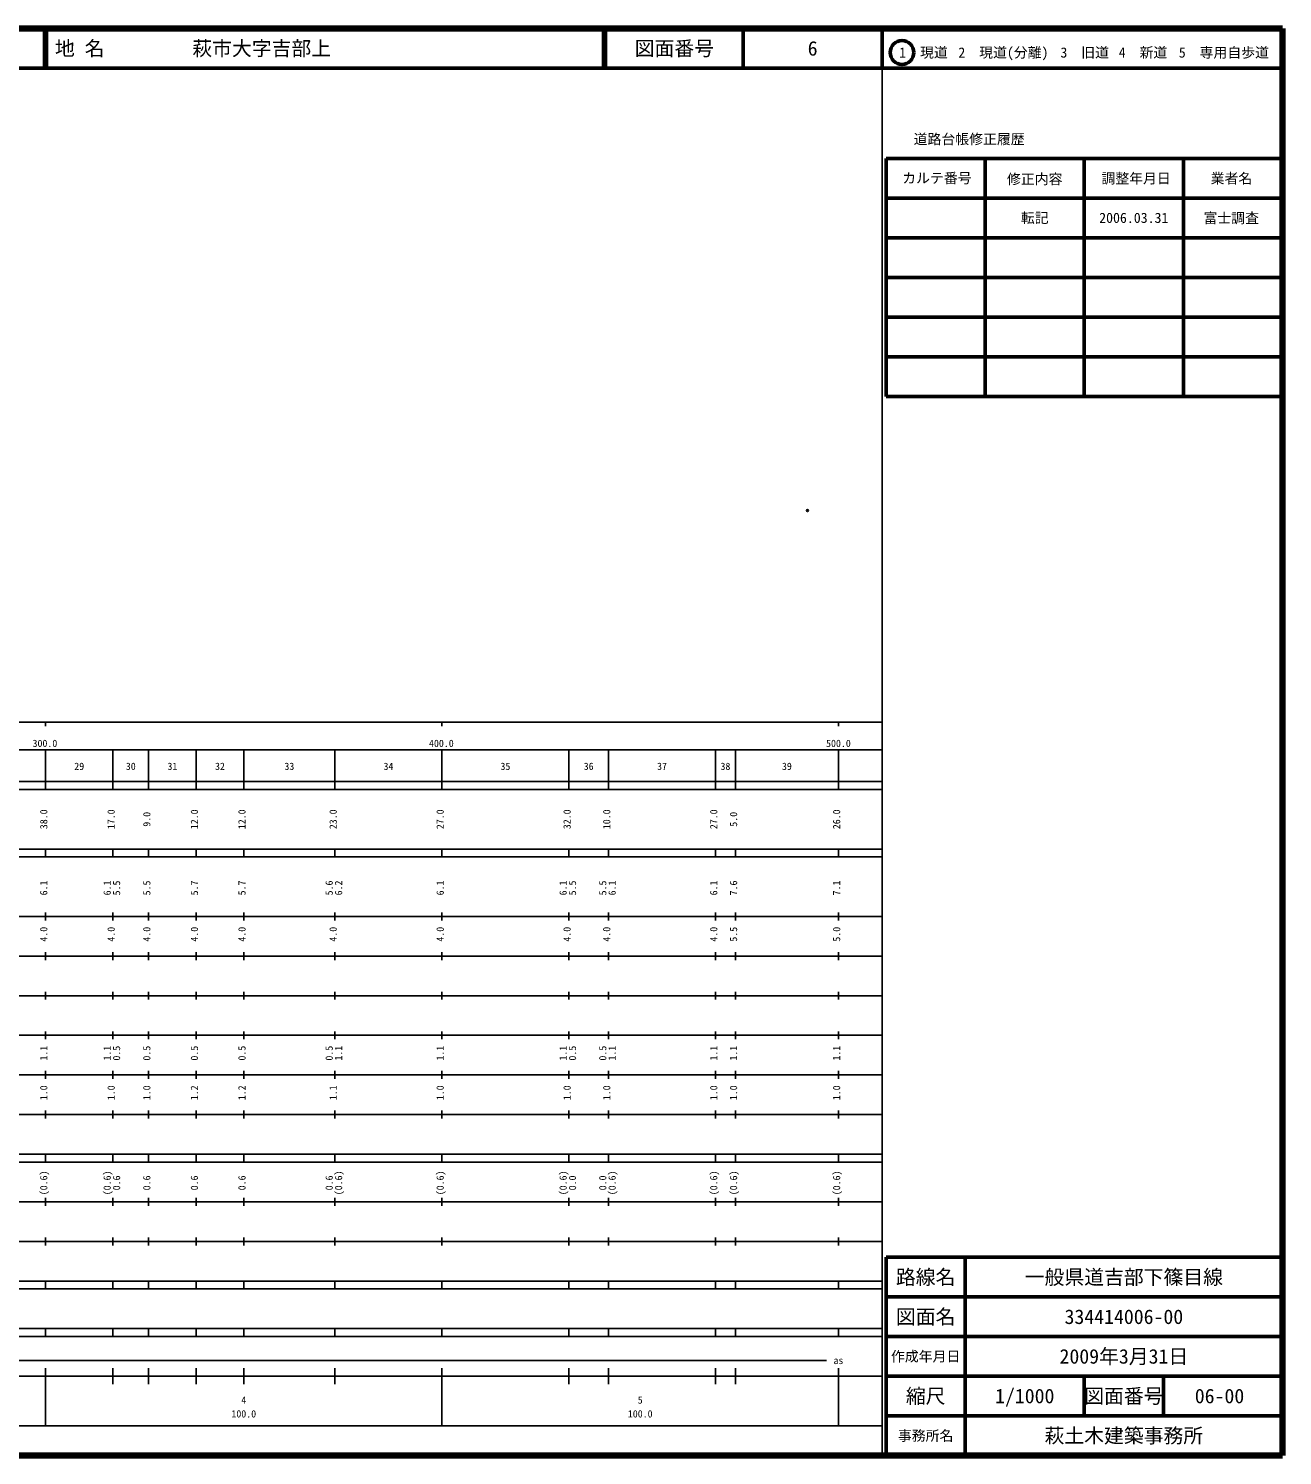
# Model space of a CAD drawing. Units: millimetres on the paper. Extents: x 40 to 680, y 20 to 380.
# Drawn here: x 363.7 to 680, y 20 to 380 of the extents above; entities that cross this region are included whole.
import ezdxf
from ezdxf.enums import TextEntityAlignment as Align

# ---------------------------------------------------------------- set-up
doc = ezdxf.new("R2010")
doc.units = ezdxf.units.MM
doc.header["$PDMODE"] = 32
doc.header["$PDSIZE"] = 0.5
doc.layers.add('M-OTRS', color=6, linetype='Continuous')
doc.layers.add('M-TTL-TXT', color=7, linetype='Continuous')
for name, color, linetype, lineweight in [('M-TTL', 2, 'Continuous', 140), ('M-TTL-BAND', 7, 'Continuous', 25), ('M-TTL-FRAM', 2, 'Continuous', 50), ('M-TTL-LINE', 7, 'Continuous', 50)]:
    doc.layers.add(name, color=color, linetype=linetype, lineweight=lineweight)
doc.styles.add('ＭＳ ゴシック', font='')
doc.styles.get('ＭＳ ゴシック').set_extended_font_data('MS Gothic')

msp = doc.modelspace()

# ---------------------------------------------------------------- linework, layer by layer
at = {"layer": 'M-OTRS'}
msp.add_point((560.17, 258.387), dxfattribs=at)
at = {"layer": 'M-TTL'}
for p, q in [((680, 380), (40, 380)), ((680, 20), (680, 380)), ((40, 20), (680, 20))]:
    msp.add_line(p, q, dxfattribs=at)
at = {"layer": 'M-TTL-BAND'}
for p, q in [((579, 20), (579, 370)), ((40, 205), (579, 205)), ((368, 205), (368, 204)), ((468, 205), (468, 204)), ((568, 205), (568, 204)), ((68, 198), (579, 198)), ((368, 188), (368, 198)), ((385, 188), (385, 198)), ((394, 188), (394, 198)), ((406, 188), (406, 198)), ((418, 188), (418, 198)), ((441, 188), (441, 198)), ((468, 188), (468, 198)), ((500, 188), (500, 198)), ((510, 188), (510, 198)), ((537, 188), (537, 198)), ((542, 188), (542, 198)), ((568, 188), (568, 198)), ((40, 190), (579, 190)), ((40, 188), (579, 188)), ((40, 173), (579, 173)), ((368, 171), (368, 173)), ((385, 171), (385, 173)), ((394, 171), (394, 173)), ((406, 171), (406, 173)), ((418, 171), (418, 173)), ((441, 171), (441, 173)), ((468, 171), (468, 173)), ((500, 171), (500, 173)), ((510, 171), (510, 173)), ((537, 171), (537, 173)), ((542, 171), (542, 173)), ((568, 171), (568, 173)), ((40, 171), (579, 171)), ((40, 156), (579, 156)), ((368, 155), (368, 157)), ((385, 155), (385, 157)), ((394, 155), (394, 157)), ((406, 155), (406, 157)), ((418, 155), (418, 157)), ((441, 155), (441, 157)), ((468, 155), (468, 157)), ((500, 155), (500, 157)), ((510, 155), (510, 157)), ((537, 155), (537, 157)), ((542, 155), (542, 157)), ((568, 155), (568, 157)), ((46, 146), (579, 146)), ((368, 145), (368, 147)), ((385, 145), (385, 147)), ((394, 145), (394, 147)), ((406, 145), (406, 147)), ((418, 145), (418, 147)), ((441, 145), (441, 147)), ((468, 145), (468, 147)), ((500, 145), (500, 147)), ((510, 145), (510, 147)), ((537, 145), (537, 147)), ((542, 145), (542, 147)), ((568, 145), (568, 147)), ((368, 135), (368, 137)), ((385, 135), (385, 137)), ((394, 135), (394, 137)), ((406, 135), (406, 137)), ((418, 135), (418, 137)), ((441, 135), (441, 137)), ((468, 135), (468, 137)), ((500, 135), (500, 137)), ((510, 135), (510, 137)), ((537, 135), (537, 137)), ((542, 135), (542, 137)), ((568, 135), (568, 137)), ((52, 136), (579, 136)), ((46, 126), (579, 126)), ((368, 125), (368, 127)), ((385, 125), (385, 127)), ((394, 125), (394, 127)), ((406, 125), (406, 127)), ((418, 125), (418, 127)), ((441, 125), (441, 127)), ((468, 125), (468, 127)), ((500, 125), (500, 127)), ((510, 125), (510, 127)), ((537, 125), (537, 127)), ((542, 125), (542, 127)), ((568, 125), (568, 127)), ((52, 116), (579, 116)), ((368, 115), (368, 117)), ((385, 115), (385, 117)), ((394, 115), (394, 117)), ((406, 115), (406, 117)), ((418, 115), (418, 117)), ((441, 115), (441, 117)), ((468, 115), (468, 117)), ((500, 115), (500, 117)), ((510, 115), (510, 117)), ((537, 115), (537, 117)), ((542, 115), (542, 117)), ((568, 115), (568, 117)), ((46, 106), (579, 106)), ((368, 105), (368, 107)), ((385, 105), (385, 107)), ((394, 105), (394, 107)), ((406, 105), (406, 107)), ((418, 105), (418, 107)), ((441, 105), (441, 107)), ((468, 105), (468, 107)), ((500, 105), (500, 107)), ((510, 105), (510, 107)), ((537, 105), (537, 107)), ((542, 105), (542, 107)), ((568, 105), (568, 107)), ((40, 96), (579, 96)), ((40, 94), (579, 94)), ((368, 94), (368, 96)), ((385, 94), (385, 96)), ((394, 94), (394, 96)), ((406, 94), (406, 96)), ((418, 94), (418, 96)), ((441, 94), (441, 96)), ((468, 94), (468, 96)), ((500, 94), (500, 96)), ((510, 94), (510, 96)), ((537, 94), (537, 96)), ((542, 94), (542, 96)), ((568, 94), (568, 96)), ((49, 84), (579, 84)), ((368, 83), (368, 85)), ((385, 83), (385, 85)), ((394, 83), (394, 85)), ((406, 83), (406, 85)), ((418, 83), (418, 85)), ((441, 83), (441, 85)), ((468, 83), (468, 85)), ((500, 83), (500, 85)), ((510, 83), (510, 85)), ((537, 83), (537, 85)), ((542, 83), (542, 85)), ((568, 83), (568, 85)), ((40, 74), (579, 74)), ((368, 73), (368, 75)), ((385, 73), (385, 75)), ((394, 73), (394, 75)), ((406, 73), (406, 75)), ((418, 73), (418, 75)), ((441, 73), (441, 75)), ((468, 73), (468, 75)), ((500, 73), (500, 75)), ((510, 73), (510, 75)), ((537, 73), (537, 75)), ((542, 73), (542, 75)), ((568, 73), (568, 75)), ((40, 64), (579, 64)), ((40, 62), (579, 62)), ((368, 62), (368, 64)), ((385, 62), (385, 64)), ((394, 62), (394, 64)), ((406, 62), (406, 64)), ((418, 62), (418, 64)), ((441, 62), (441, 64)), ((468, 62), (468, 64)), ((500, 62), (500, 64)), ((510, 62), (510, 64)), ((537, 62), (537, 64)), ((542, 62), (542, 64)), ((568, 62), (568, 64)), ((40, 52), (579, 52)), ((368, 50), (368, 52)), ((385, 50), (385, 52)), ((394, 50), (394, 52)), ((406, 50), (406, 52)), ((418, 50), (418, 52)), ((441, 50), (441, 52)), ((468, 50), (468, 52)), ((500, 50), (500, 52)), ((510, 50), (510, 52)), ((537, 50), (537, 52)), ((542, 50), (542, 52)), ((568, 50), (568, 52)), ((40, 50), (579, 50)), ((71, 44), (565, 44)), ((40, 40), (579, 40)), ((368, 27.5), (368, 42)), ((385, 38), (385, 42)), ((394, 38), (394, 42)), ((406, 38), (406, 42)), ((418, 38), (418, 42)), ((441, 38), (441, 42)), ((468, 27.5), (468, 42)), ((500, 38), (500, 42)), ((510, 38), (510, 42)), ((537, 38), (537, 42)), ((542, 38), (542, 42)), ((568, 27.5), (568, 42)), ((68, 27.5), (579, 27.5))]:
    msp.add_line(p, q, dxfattribs=at)
at = {"layer": 'M-TTL-FRAM'}
for p, q in [((580, 347.197), (580, 287.197)), ((580, 347.197), (680, 347.197)), ((580, 287.197), (680, 287.197)), ((680, 70), (580, 70)), ((580, 70), (580, 20))]:
    msp.add_line(p, q, dxfattribs=at)
at = {"layer": 'M-TTL-LINE'}
for p, q in [((367.75, 380), (367.75, 370)), ((368.25, 380), (368.25, 370)), ((508.747, 380), (508.747, 370)), ((509.247, 380), (509.247, 370)), ((543.997, 380), (543.997, 370)), ((579, 380), (579, 370)), ((40, 370), (680, 370)), ((605, 347.197), (605, 287.197)), ((630, 347.197), (630, 287.197)), ((655, 347.197), (655, 287.197)), ((580, 337.197), (680, 337.197)), ((580, 327.197), (680, 327.197)), ((580, 317.197), (680, 317.197)), ((580, 307.197), (680, 307.197)), ((580, 297.197), (680, 297.197)), ((600, 70), (600, 20)), ((680, 60), (580, 60)), ((680, 50), (580, 50)), ((680, 40), (580, 40)), ((630, 40), (630, 30)), ((650, 40), (650, 30)), ((680, 30), (580, 30))]:
    msp.add_line(p, q, dxfattribs=at)
msp.add_circle((584.031, 373.958), 3, dxfattribs=at)

# ---------------------------------------------------------------- texts
at = {"layer": 'M-TTL-BAND', "style": 'ＭＳ ゴシック'}
for s, p in [('300.0', (367.844, 198.195)), ('400.0', (467.844, 198.195)), ('500.0', (568, 198.195)), ('29', (376.5, 192.405)), ('30', (389.5, 192.405)), ('31', (400, 192.405)), ('32', (412, 192.405)), ('33', (429.5, 192.405)), ('34', (454.5, 192.405)), ('35', (484, 192.405)), ('36', (505, 192.405)), ('37', (523.5, 192.405)), ('38', (539.5, 192.405)), ('39', (555, 192.405)), ('as', (568, 42.5)), ('4', (418, 32.523)), ('5', (518, 32.523)), ('100.0', (418, 29.033)), ('100.0', (518, 29.033))]:
    msp.add_text(s, height=1.833, dxfattribs=at).set_placement(p, align=Align.BOTTOM_CENTER)
for s, p in [('38.0', (369, 180.5)), ('17.0', (386, 180.5)), ('9.0', (395, 180.5)), ('12.0', (407, 180.5)), ('12.0', (419, 180.5)), ('23.0', (442, 180.5)), ('27.0', (469, 180.5)), ('32.0', (501, 180.5)), ('10.0', (511, 180.5)), ('27.0', (538, 180.5)), ('5.0', (543, 180.5)), ('26.0', (569, 180.5)), ('6.1', (369, 163.174)), ('6.1', (385, 163.174)), ('5.5', (387.37, 163.174)), ('5.5', (395, 163.174)), ('5.7', (407, 163.174)), ('5.7', (419, 163.174)), ('5.6', (441, 163.174)), ('6.2', (443.37, 163.174)), ('6.1', (469, 163.174)), ('6.1', (500, 163.174)), ('5.5', (502.37, 163.174)), ('5.5', (510, 163.174)), ('6.1', (512.37, 163.174)), ('6.1', (538, 163.174)), ('7.6', (543, 163.174)), ('7.1', (569, 163.174)), ('4.0', (369, 151.5)), ('4.0', (386, 151.5)), ('4.0', (395, 151.5)), ('4.0', (407, 151.5)), ('4.0', (419, 151.5)), ('4.0', (442, 151.5)), ('4.0', (469, 151.5)), ('4.0', (501, 151.5)), ('4.0', (511, 151.5)), ('4.0', (538, 151.5)), ('5.5', (543, 151.5)), ('5.0', (569, 151.5)), ('1.1', (369, 121.5)), ('1.1', (385, 121.5)), ('0.5', (387.37, 121.5)), ('0.5', (395, 121.5)), ('0.5', (407, 121.5)), ('0.5', (419, 121.5)), ('0.5', (441, 121.5)), ('1.1', (443.37, 121.5)), ('1.1', (469, 121.5)), ('1.1', (500, 121.5)), ('0.5', (502.37, 121.5)), ('0.5', (510, 121.5)), ('1.1', (512.37, 121.5)), ('1.1', (538, 121.5)), ('1.1', (543, 121.5)), ('1.1', (569, 121.5)), ('1.0', (369, 111.5)), ('1.0', (386, 111.5)), ('1.0', (395, 111.5)), ('1.2', (407, 111.5)), ('1.2', (419, 111.5)), ('1.1', (442, 111.5)), ('1.0', (469, 111.5)), ('1.0', (501, 111.5)), ('1.0', (511, 111.5)), ('1.0', (538, 111.5)), ('1.0', (543, 111.5)), ('1.0', (569, 111.5)), ('(0.6)', (369, 88.764)), ('(0.6)', (385, 88.764)), ('0.6', (387.37, 88.764)), ('0.6', (395, 88.764)), ('0.6', (407, 88.764)), ('0.6', (419, 88.764)), ('0.6', (441, 88.764)), ('(0.6)', (443.37, 88.764)), ('(0.6)', (469, 88.764)), ('(0.6)', (500, 88.764)), ('0.0', (502.37, 88.764)), ('0.0', (510, 88.764)), ('(0.6)', (512.37, 88.764)), ('(0.6)', (538, 88.764)), ('(0.6)', (543, 88.764)), ('(0.6)', (569, 88.764))]:
    msp.add_text(s, height=1.833, rotation=90, dxfattribs=at).set_placement(p, align=Align.BOTTOM_CENTER)
at = {"layer": 'M-TTL-TXT', "style": 'ＭＳ ゴシック'}
for s, p in [('地 名', (370.38, 375)), ('萩市大字吉部上', (405.024, 375))]:
    msp.add_text(s, height=3.666, dxfattribs=at).set_placement(p, align=Align.MIDDLE_LEFT)
for s, height, p in [('図面番号', 3.666, (526.622, 375)), ('6', 3.666, (561.497, 375)), ('1\u3000現道', 2.566, (589.448, 373.958)), ('2\u3000現道(分離)', 2.566, (609.619, 373.958)), ('3\u3000旧道', 2.566, (630.121, 373.958)), ('4\u3000新道', 2.566, (644.824, 373.958)), ('5\u3000専用自歩道', 2.566, (665.228, 373.958)), ('道路台帳修正履歴', 2.566, (600.968, 352.113)), ('カルテ番号', 2.566, (592.839, 342.277)), ('修正内容', 2.566, (617.509, 342.023)), ('調整年月日', 2.566, (643.089, 342.197)), ('業者名', 2.566, (667.134, 342.197)), ('転記', 2.566, (617.5, 332.245)), ('2006.03.31', 2.566, (642.5, 332.245)), ('富士調査', 2.566, (667.077, 332.189)), ('路線名', 3.666, (590, 65)), ('路線名', 3.666, (590, 65)), ('一般県道吉部下篠目線', 3.666, (640, 65)), ('図面名', 3.666, (590, 55)), ('図面名', 3.666, (590, 55)), ('334414006-00', 3.666, (640, 55)), ('2009年3月31日', 3.666, (640, 45)), ('作成年月日', 2.566, (590, 45)), ('作成年月日', 2.566, (590, 45)), ('縮尺', 3.666, (590, 35)), ('縮尺', 3.666, (590, 35)), ('1/1000', 3.666, (615, 35)), ('図面番号', 3.666, (640, 35)), ('図面番号', 3.666, (640, 35)), ('06-00', 3.666, (664.125, 35)), ('事務所名', 2.566, (590, 25)), ('事務所名', 2.566, (590, 25)), ('萩土木建築事務所', 3.666, (640, 25))]:
    msp.add_text(s, height=height, dxfattribs=at).set_placement(p, align=Align.MIDDLE_CENTER)

doc.saveas('drawing.dxf')
